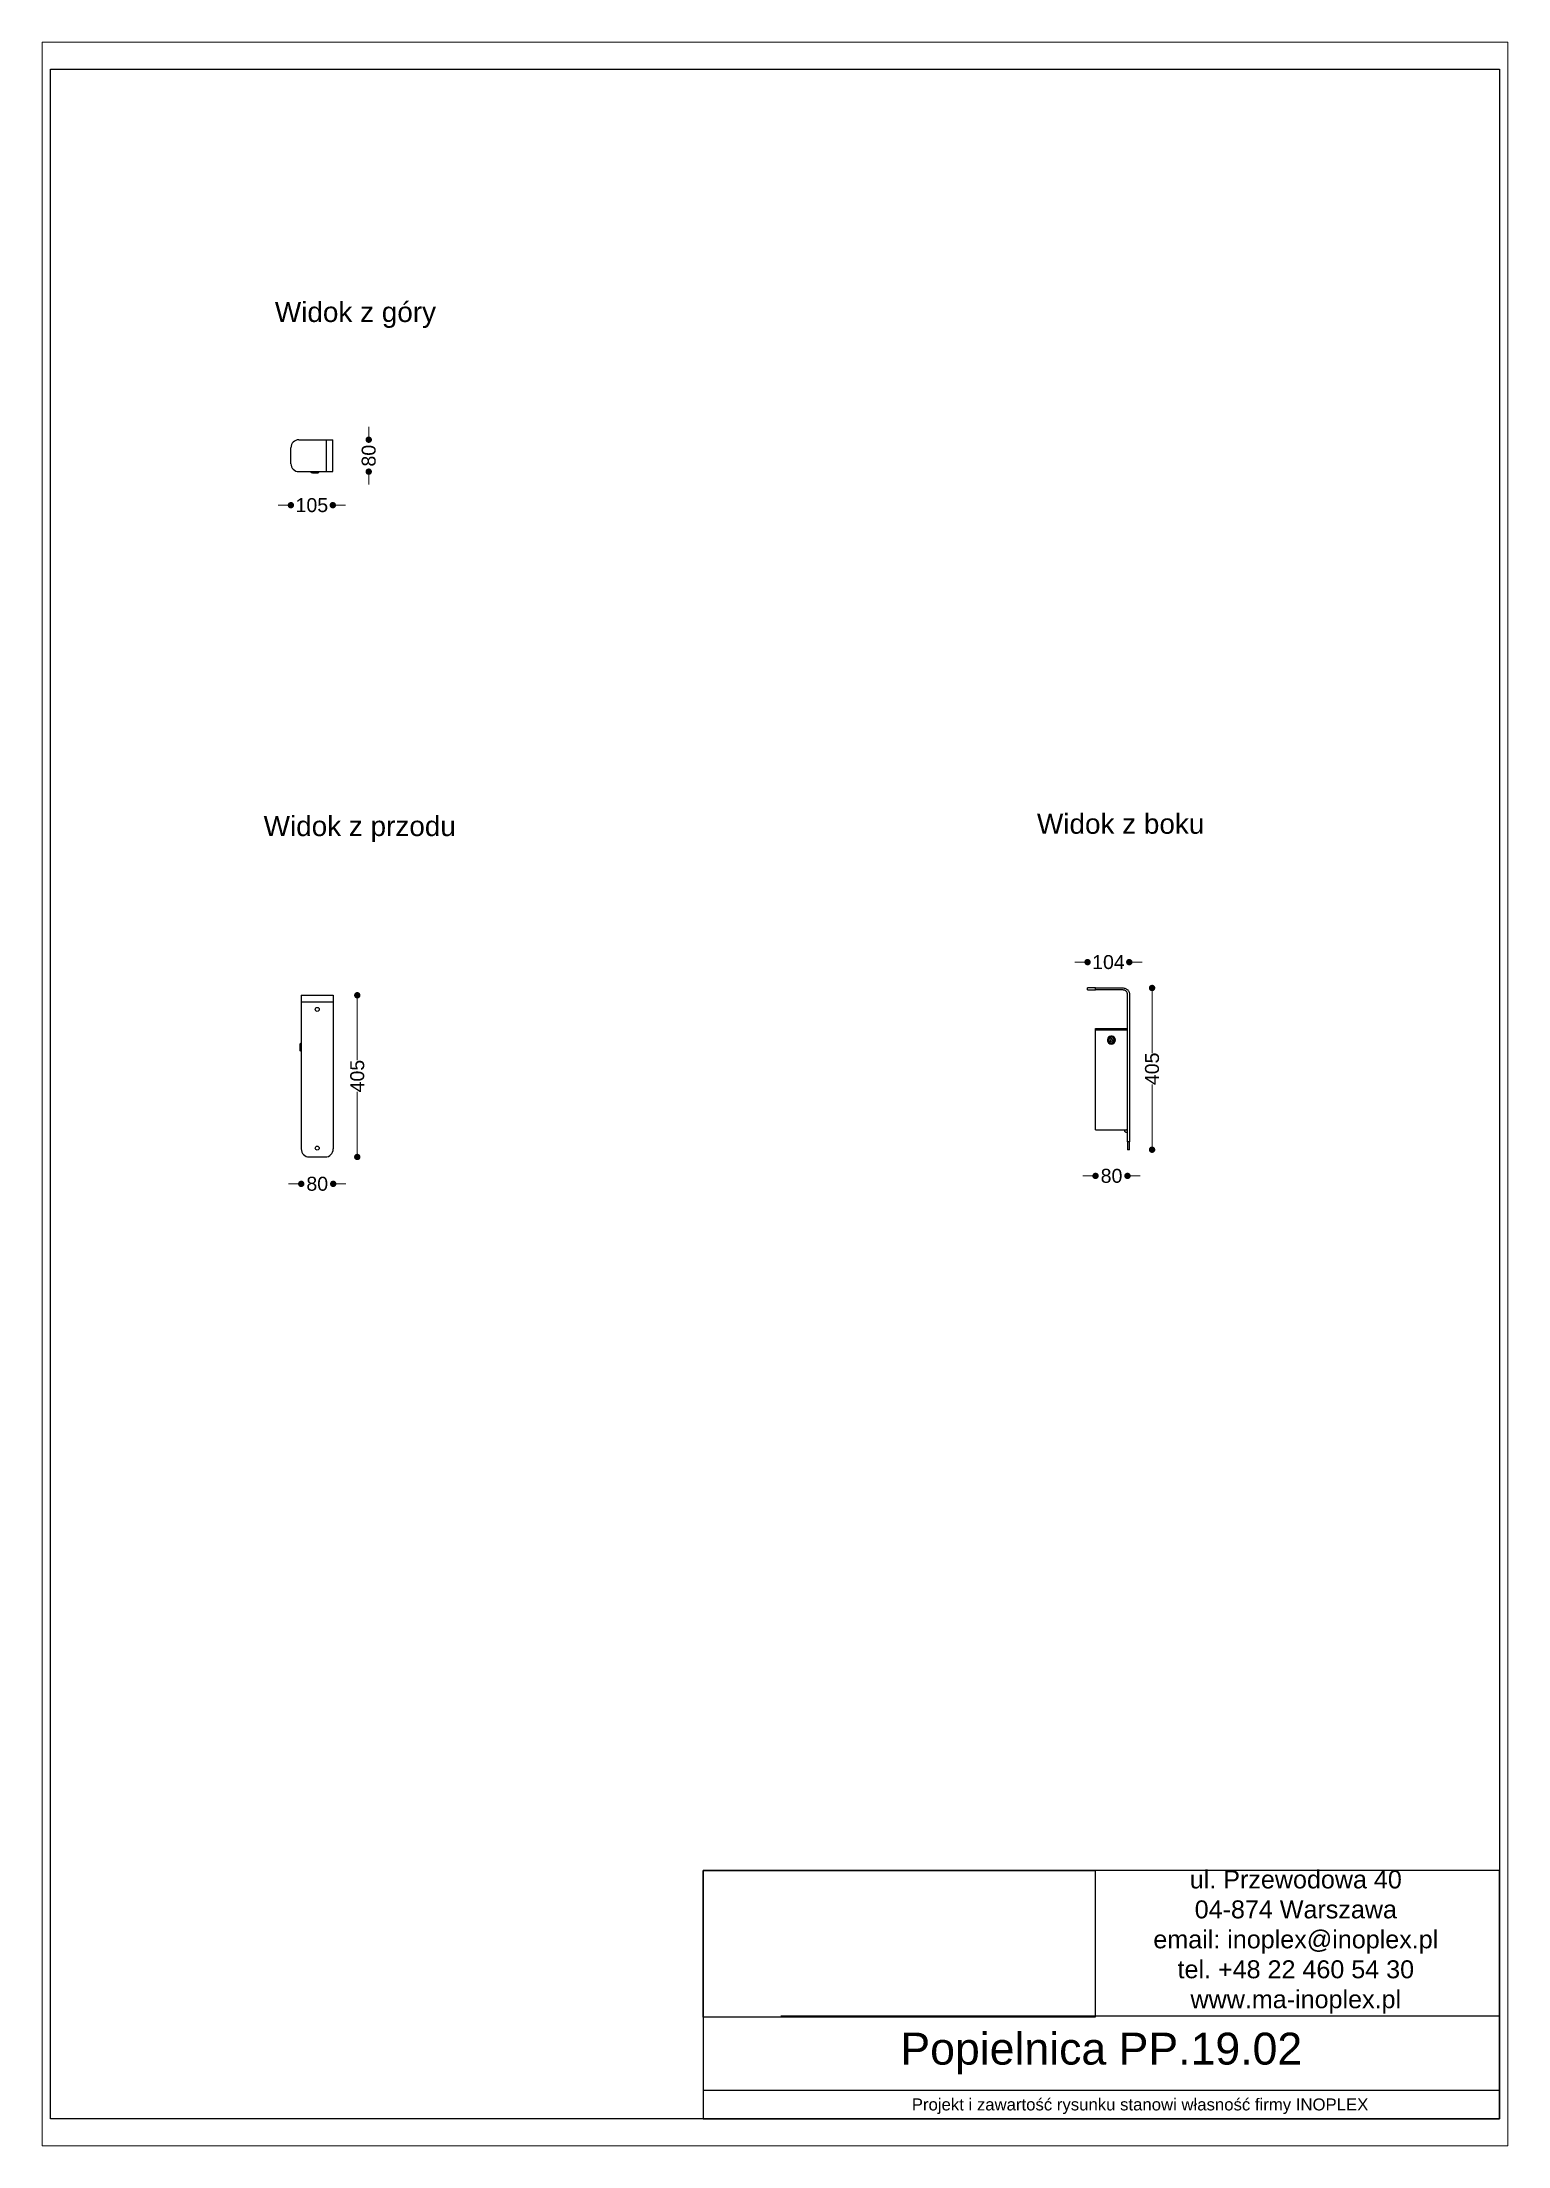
# Paper-space layout 'Układ1' of a CAD drawing. Header units: millimetres. Extents: x 1 to 201, y 2 to 289.
# The model-space entities are those that its viewports show. They can reach past a viewport. Long polylines and large blocks are cut down to what shows.
import ezdxf

# ---------------------------------------------------------------- set-up
doc = ezdxf.new("R2010")
doc.units = ezdxf.units.MM
doc.header["$LTSCALE"] = 3
for name, color, linetype in [('Blue', 5, 'Continuous'), ('Cyan', 120, 'Continuous'), ('Default', 7, 'Continuous'), ('Green', 3, 'Continuous')]:
    doc.layers.add(name, color=color, linetype=linetype)
doc.styles.get("Standard").update_dxf_attribs({"font": 'arial.ttf'})
doc.dimstyles.new('MATEUSZ', dxfattribs={"dimtxt": 35, "dimasz": 16, "dimexe": 0.18, "dimexo": 0.0625, "dimgap": 0.09, "dimtad": 0, "dimdec": 0, "dimdsep": 46, "dimtxsty": 'Standard', "dimblk": 'DOT', "dimcen": 0.09, "dimse1": 1, "dimse2": 1, "dimadec": 0, "dimazin": 0, "dimtfac": 1, "dimtdec": 0, "dimtofl": 0, "dimtmove": 0, "dimatfit": 3, "dimfxl": 1, "dimtolj": 1, "dimtzin": 0, "dimlwd": 9, "dimlwe": 9, "dimarcsym": 0})
picture_1 = doc.add_image_def('image1.jpg', size_in_pixel=(1896, 709))

# ---------------------------------------------------------------- blocks, each defined once
blk = doc.blocks.new('_Dot')
at = {"color": 0, "linetype": 'ByBlock', "lineweight": -2}
blk.add_line((-0.5, 0), (-1, 0), dxfattribs=at)
at = {"color": 0, "linetype": 'ByBlock', "const_width": 0.5}
blk.add_lwpolyline([(-0.25, 0, 1), (0.25, 0, 1)], format="xyb", close=True, dxfattribs=at)
blk = doc.blocks.new('*D30')
at = {"color": 0, "lineweight": 9, "transparency": 16777216}
for p, q in [((11163.1, 28773), (11163.1, 28789)), ((11163.1, 28661), (11163.1, 28645))]:
    blk.add_line(p, q, dxfattribs=at)
at = {"layer": 'Defpoints', "color": 0, "transparency": 16777216}
for p in [(11073.1, 28757), (11073.1, 28677), (11163.1, 28677)]:
    blk.add_point(p, dxfattribs=at)
at = {"color": 0, "lineweight": 9, "transparency": 16777216, "xscale": 16, "yscale": 16, "zscale": 16}
for p, rotation in [((11163.1, 28757), 270), ((11163.1, 28677), 90)]:
    blk.add_blockref('_Dot', p, dxfattribs=dict(at, rotation=rotation))
at = {"color": 0, "transparency": 16777216, "insert": (11163.1, 28717), "char_height": 35, "attachment_point": 5, "rotation": 90}
blk.add_mtext('\\A1;80', dxfattribs=at)
blk = doc.blocks.new('*D31')
at = {"color": 0, "lineweight": 9, "transparency": 16777216}
for p, q in [((10952.1, 28593), (10936.1, 28593)), ((11089.1, 28593), (11105.1, 28593))]:
    blk.add_line(p, q, dxfattribs=at)
at = {"layer": 'Defpoints', "color": 0, "transparency": 16777216}
for p in [(10968.1, 28697), (11073.1, 28677), (11073.1, 28593)]:
    blk.add_point(p, dxfattribs=at)
at = {"color": 0, "lineweight": 9, "transparency": 16777216, "xscale": 16, "yscale": 16, "zscale": 16}
blk.add_blockref('_Dot', (10968.1, 28593), dxfattribs=at)
at = {"color": 0, "lineweight": 9, "transparency": 16777216, "xscale": 16, "yscale": 16, "zscale": 16, "rotation": 180}
blk.add_blockref('_Dot', (11073.1, 28593), dxfattribs=at)
at = {"color": 0, "transparency": 16777216, "insert": (11020.6, 28593), "char_height": 35, "attachment_point": 5}
blk.add_mtext('\\A1;105', dxfattribs=at)
blk = doc.blocks.new('*D32')
at = {"color": 0, "lineweight": 9, "transparency": 16777216}
for p, q in [((11134.4, 27349.8), (11134.4, 27202.9)), ((11134.4, 26976.8), (11134.4, 27123.7))]:
    blk.add_line(p, q, dxfattribs=at)
at = {"layer": 'Defpoints', "color": 0, "transparency": 16777216}
for p in [(11074.1, 27365.8), (11054.1, 26960.8), (11134.4, 26960.8)]:
    blk.add_point(p, dxfattribs=at)
at = {"color": 0, "lineweight": 9, "transparency": 16777216, "xscale": 16, "yscale": 16, "zscale": 16}
for p, rotation in [((11134.4, 27365.8), 90), ((11134.4, 26960.8), 270)]:
    blk.add_blockref('_Dot', p, dxfattribs=dict(at, rotation=rotation))
at = {"color": 0, "transparency": 16777216, "insert": (11134.4, 27163.3), "char_height": 35, "attachment_point": 5, "rotation": 90}
blk.add_mtext('\\A1;405', dxfattribs=at)
blk = doc.blocks.new('*D33')
at = {"color": 0, "lineweight": 9, "transparency": 16777216}
for p, q in [((13125.1, 27368), (13125.1, 27221.1)), ((13125.1, 26995), (13125.1, 27141.9))]:
    blk.add_line(p, q, dxfattribs=at)
at = {"layer": 'Defpoints', "color": 0, "transparency": 16777216}
for p in [(13052.4, 27384), (13068.5, 26979), (13125.1, 26979)]:
    blk.add_point(p, dxfattribs=at)
at = {"color": 0, "lineweight": 9, "transparency": 16777216, "xscale": 16, "yscale": 16, "zscale": 16}
for p, rotation in [((13125.1, 27384), 90), ((13125.1, 26979), 270)]:
    blk.add_blockref('_Dot', p, dxfattribs=dict(at, rotation=rotation))
at = {"color": 0, "transparency": 16777216, "insert": (13125.1, 27181.5), "char_height": 35, "attachment_point": 5, "rotation": 90}
blk.add_mtext('\\A1;405', dxfattribs=at)
blk = doc.blocks.new('*D34')
at = {"color": 0, "lineweight": 9, "transparency": 16777216}
for p, q in [((12967.5, 26913.4), (12951.5, 26913.4)), ((13079.5, 26913.4), (13095.5, 26913.4))]:
    blk.add_line(p, q, dxfattribs=at)
at = {"layer": 'Defpoints', "color": 0, "transparency": 16777216}
for p in [(12983.5, 27029), (13063.5, 27029), (13063.5, 26913.4)]:
    blk.add_point(p, dxfattribs=at)
at = {"color": 0, "lineweight": 9, "transparency": 16777216, "xscale": 16, "yscale": 16, "zscale": 16}
blk.add_blockref('_Dot', (12983.5, 26913.4), dxfattribs=at)
at = {"color": 0, "lineweight": 9, "transparency": 16777216, "xscale": 16, "yscale": 16, "zscale": 16, "rotation": 180}
blk.add_blockref('_Dot', (13063.5, 26913.4), dxfattribs=at)
at = {"color": 0, "transparency": 16777216, "insert": (13023.5, 26913.4), "char_height": 35, "attachment_point": 5}
blk.add_mtext('\\A1;80', dxfattribs=at)
blk = doc.blocks.new('*D35')
at = {"color": 0, "lineweight": 9, "transparency": 16777216}
for p, q in [((12947.5, 27448.7), (12931.5, 27448.7)), ((13084, 27448.7), (13100, 27448.7))]:
    blk.add_line(p, q, dxfattribs=at)
at = {"layer": 'Defpoints', "color": 0, "transparency": 16777216}
for p in [(13068, 27448.7), (12963.5, 27384), (13068, 27372.3)]:
    blk.add_point(p, dxfattribs=at)
at = {"color": 0, "lineweight": 9, "transparency": 16777216, "xscale": 16, "yscale": 16, "zscale": 16}
blk.add_blockref('_Dot', (12963.5, 27448.7), dxfattribs=at)
at = {"color": 0, "lineweight": 9, "transparency": 16777216, "xscale": 16, "yscale": 16, "zscale": 16, "rotation": 180}
blk.add_blockref('_Dot', (13068, 27448.7), dxfattribs=at)
at = {"color": 0, "transparency": 16777216, "insert": (13015.8, 27448.7), "char_height": 35, "attachment_point": 5}
blk.add_mtext('\\A1;104', dxfattribs=at)
blk = doc.blocks.new('*D36')
at = {"color": 0, "lineweight": 9, "transparency": 16777216}
for p, q in [((10978.1, 26893.5), (10962.1, 26893.5)), ((11090.1, 26893.5), (11106.1, 26893.5))]:
    blk.add_line(p, q, dxfattribs=at)
at = {"layer": 'Defpoints', "color": 0, "transparency": 16777216}
for p in [(10994.1, 26980.8), (11074.1, 26980.8), (11074.1, 26893.5)]:
    blk.add_point(p, dxfattribs=at)
at = {"color": 0, "lineweight": 9, "transparency": 16777216, "xscale": 16, "yscale": 16, "zscale": 16}
blk.add_blockref('_Dot', (10994.1, 26893.5), dxfattribs=at)
at = {"color": 0, "lineweight": 9, "transparency": 16777216, "xscale": 16, "yscale": 16, "zscale": 16, "rotation": 180}
blk.add_blockref('_Dot', (11074.1, 26893.5), dxfattribs=at)
at = {"color": 0, "transparency": 16777216, "insert": (11034.1, 26893.5), "char_height": 35, "attachment_point": 5}
blk.add_mtext('\\A1;80', dxfattribs=at)

msp = doc.modelspace()

# ---------------------------------------------------------------- linework, layer by layer
for p, q in [((10968.1, 28697), (10968.1, 28737)), ((10988.1, 28757), (11056.9, 28757)), ((11056.9, 28677), (11056.9, 28757)), ((11073.1, 28677), (11073.1, 28757)), ((10988.1, 28677), (11056.9, 28677)), ((11017.9, 28675.5), (11017.9, 28677)), ((11019.4, 28674), (11017.9, 28675.5)), ((11037.9, 28675.5), (11036.4, 28674)), ((11037.9, 28677), (11037.9, 28675.5)), ((13995, 24809.6), (12194.9, 24809.6)), ((13994.7, 24623), (12001.1, 24623))]:
    msp.add_line(p, q)
for points in [[(10366.2, 24552.5), (10366.2, 29684.6), (13995, 29684.6), (13995, 24552.5)], [(12001.1, 24552.5), (13995, 24552.5), (13995, 25174.2), (12001.1, 25174.2)]]:
    msp.add_lwpolyline(points, close=True)
for points in [[(11056.9, 28757, 0), (11073.1, 28757, 0)], [(11034.9, 28675.5, 0), (11017.9, 28675.5, 0)], [(11021.9, 28674, 0), (11033, 28674, 0), (11036.1, 28674, 0), (11036.4, 28674, 0), (11036.4, 28674, 0), (11036.4, 28674, 0), (11036.4, 28674, 0), (11036.4, 28674, 0), (11036.4, 28674, 0), (11036.4, 28674, 0), (11036.4, 28674, 0), (11036.4, 28674, 0), (11036.4, 28674, 0), (11036.4, 28674, 0), (11036.4, 28674, 0), (11036.4, 28674, 0), (11036.4, 28674, 0), (11036.4, 28674, 0), (11036.4, 28674, 0), (11036.4, 28674, 0), (11036.3, 28674, 0), (11036.1, 28674, 0), (11034.4, 28674, 0), (11027.5, 28674, 0), (11021.3, 28674, 0), (11019.7, 28674, 0), (11019.4, 28674, 0), (11019.4, 28674, 0), (11019.4, 28674, 0), (11019.4, 28674, 0), (11019.4, 28674, 0), (11019.4, 28674, 0), (11019.4, 28674, 0), (11019.4, 28674, 0), (11019.4, 28674, 0), (11019.4, 28674, 0), (11019.4, 28674, 0), (11019.4, 28674, 0), (11019.4, 28674, 0), (11019.4, 28674, 0), (11019.5, 28674, 0)], [(11037.9, 28675.5, 0), (11037.9, 28675.5, 0), (11037.9, 28675.5, 0), (11037.9, 28675.5, 0), (11037.9, 28675.5, 0), (11037.9, 28675.5, 0), (11037.9, 28675.5, 0), (11037.9, 28675.5, 0), (11037.9, 28675.5, 0), (11037.9, 28675.5, 0), (11037.9, 28675.5, 0), (11037.9, 28675.5, 0), (11037.9, 28675.5, 0), (11037.8, 28675.5, 0), (11037.6, 28675.5, 0), (11034.9, 28675.5, 0)], [(11056.9, 28677, 0), (11073.1, 28677, 0)]]:
    msp.add_polyline3d(points)
for centre, start, end in [((10988.1, 28737), 90, 180), ((10988.1, 28697), 180, 270)]:
    msp.add_arc(centre, 20, start, end)
at = {"layer": 'Blue', "color": 0}
for p, q in [((12983.5, 27029), (12983.5, 27279)), ((12983.5, 27279), (13063.5, 27279)), ((13063.5, 27029), (13063.5, 27279)), ((12983.5, 27029), (13063.5, 27029))]:
    msp.add_line(p, q, dxfattribs=at)
at = {"layer": 'Cyan', "color": 0}
for p, q in [((12983.5, 27282.9), (13063.5, 27282.9)), ((12983.5, 27279.9), (12983.5, 27282.9)), ((12983.5, 27279.9), (13063.5, 27279.9)), ((13063.5, 27279.9), (13063.5, 27282.9))]:
    msp.add_line(p, q, dxfattribs=at)
at = {"layer": 'Default', "color": 0}
for p, q in [((10994.1, 27365.8), (11074.1, 27365.8)), ((10994.1, 27349.6), (10994.1, 26980.8)), ((10994.1, 27349.6), (11074.1, 27349.6)), ((11074.1, 27349.6), (11074.1, 26980.8)), ((12963.5, 27379), (12963.5, 27384)), ((12983.5, 27379), (12983.5, 27384)), ((12983.5, 27384), (13052.4, 27384)), ((13052.4, 27379), (12983.5, 27379)), ((13063.5, 26999), (13063.5, 27367.7)), ((13068.5, 27367.7), (13068.5, 26999)), ((13055.3, 27029), (13055.5, 27027.6)), ((13055.3, 27029), (13055.5, 27027.6)), ((13063.5, 27028.5), (13061.5, 27028.5)), ((13061.5, 27022.6), (13063.5, 27022.5)), ((13068.5, 26999), (13063.5, 26999)), ((13068.5, 26979), (13063.5, 26979)), ((11014.1, 26960.8), (11054.1, 26960.8))]:
    msp.add_line(p, q, dxfattribs=at)
for points in [[(10994.1, 27365.8, 0), (10994.1, 27365.8, 0), (10994.1, 27365.8, 0), (10994.1, 27365.8, 0), (10994.1, 27365.8, 0), (10994.1, 27365.8, 0), (10994.1, 27365.8, 0), (10994.1, 27365.8, 0), (10994.1, 27365.7, 0), (10994.1, 27365.4, 0), (10994.1, 27363.9, 0), (10994.1, 27349.6, 0)], [(11074.1, 27365.8, 0), (11074.1, 27365.8, 0), (11074.1, 27365.8, 0), (11074.1, 27365.8, 0), (11074.1, 27365.8, 0), (11074.1, 27365.8, 0), (11074.1, 27365.8, 0), (11074.1, 27365.8, 0), (11074.1, 27365.7, 0), (11074.1, 27365.4, 0), (11074.1, 27363.9, 0), (11074.1, 27349.6, 0)], [(12983.5, 27384, 0), (12963.5, 27384, 0)], [(12963.5, 27379, 0), (12963.5, 27379, 0), (12963.5, 27379, 0), (12963.5, 27379, 0), (12963.5, 27379, 0), (12963.5, 27379, 0), (12963.5, 27379, 0), (12963.5, 27379, 0), (12963.5, 27379, 0), (12963.5, 27379, 0), (12963.5, 27379, 0), (12963.6, 27379, 0), (12963.6, 27379, 0), (12963.6, 27379, 0), (12963.7, 27379, 0), (12964.1, 27379, 0), (12966, 27379, 0), (12983.5, 27379, 0)], [(13052.4, 27384, 0), (13055.4, 27383.7, 0), (13057, 27383.4, 0), (13058.5, 27382.9, 0), (13060, 27382.2, 0), (13061.4, 27381.4, 0), (13062.7, 27380.4, 0), (13064, 27379.3, 0), (13065.1, 27378.1, 0), (13066, 27376.7, 0), (13066.8, 27375.3, 0), (13067.5, 27373.8, 0), (13068, 27372.3, 0), (13068.3, 27370.7, 0), (13068.5, 27369.2, 0), (13068.5, 27367.7, 0)], [(13063.5, 27367.7, 0), (13063.4, 27369.9, 0), (13063.1, 27371, 0), (13062.8, 27372, 0), (13062.3, 27373.1, 0), (13061.8, 27374, 0), (13061.2, 27375, 0), (13060.4, 27375.8, 0), (13059.6, 27376.5, 0), (13058.7, 27377.2, 0), (13057.7, 27377.7, 0), (13056.7, 27378.2, 0), (13055.6, 27378.5, 0), (13054.6, 27378.8, 0), (13053.5, 27378.9, 0), (13052.4, 27379, 0)], [(13055.5, 27027.6, 0), (13055.8, 27026.6, 0), (13056.3, 27025.7, 0), (13057, 27024.8, 0), (13057.7, 27024, 0), (13058.6, 27023.4, 0), (13059.6, 27023, 0), (13060.5, 27022.7, 0), (13061.5, 27022.6, 0)], [(13055.5, 27027.6, 0), (13055.9, 27026.6, 0), (13056.3, 27025.7, 0), (13057, 27024.8, 0), (13057.7, 27024, 0), (13058.6, 27023.4, 0), (13059.6, 27023, 0), (13060.5, 27022.7, 0), (13061.5, 27022.6, 0)], [(13061.5, 27028.5, 0), (13061.4, 27028.5, 0), (13061.3, 27028.6, 0), (13061.1, 27028.6, 0), (13061, 27028.7, 0), (13060.9, 27028.8, 0), (13060.8, 27028.9, 0), (13060.7, 27029.1, 0), (13060.7, 27029.2, 0)], [(13061.5, 27028.5, 0), (13061.4, 27028.5, 0), (13061.3, 27028.6, 0), (13061.1, 27028.6, 0), (13061, 27028.7, 0), (13060.9, 27028.8, 0), (13060.8, 27028.9, 0), (13060.7, 27029.1, 0), (13060.7, 27029.2, 0)], [(13063.5, 26999, 0), (13063.5, 26979, 0)], [(13068.5, 26979, 0), (13068.5, 26979, 0), (13068.5, 26979, 0), (13068.5, 26979, 0), (13068.5, 26979, 0), (13068.5, 26979, 0), (13068.5, 26979, 0), (13068.5, 26979, 0), (13068.5, 26979, 0), (13068.5, 26979, 0), (13068.5, 26979, 0), (13068.5, 26979, 0), (13068.5, 26979, 0), (13068.5, 26979, 0), (13068.5, 26979.1, 0), (13068.5, 26979.6, 0), (13068.5, 26981.4, 0), (13068.5, 26999, 0)]]:
    msp.add_polyline3d(points, dxfattribs=at)
for centre in [(11034.1, 27330.4), (11034.1, 26982.9)]:
    msp.add_circle(centre, 5, dxfattribs=at)
for centre, start, end in [((11014.1, 26980.8), 180, 270), ((11054.1, 26980.8), 270, 0), ((11054.1, 26980.8), 270, 360)]:
    msp.add_arc(centre, 20, start, end, dxfattribs=at)
at = {"layer": 'Green', "color": 0}
for p, q in [((10991.1, 27243.9), (10992.6, 27245.4)), ((10992.6, 27245.4), (10994.1, 27245.4)), ((13022.2, 27257.7), (13020.3, 27250.5)), ((13020.3, 27250.5), (13027.5, 27252.4)), ((13027.5, 27252.4), (13022.2, 27257.7)), ((10992.6, 27225.4), (10991.1, 27226.9)), ((10994.1, 27225.4), (10992.6, 27225.4))]:
    msp.add_line(p, q, dxfattribs=at)
for points in [[(10991.1, 27229.4, 0), (10991.1, 27226.9, 0), (10991.1, 27226.9, 0), (10991.1, 27226.9, 0), (10991.1, 27226.9, 0), (10991.1, 27226.9, 0), (10991.1, 27226.9, 0), (10991.1, 27226.9, 0), (10991.1, 27226.9, 0), (10991.1, 27226.9, 0), (10991.1, 27226.9, 0), (10991.1, 27226.9, 0), (10991.1, 27226.9, 0), (10991.1, 27226.9, 0), (10991.1, 27226.9, 0), (10991.1, 27226.9, 0), (10991.1, 27226.9, 0), (10991.1, 27226.9, 0), (10991.1, 27227, 0), (10991.1, 27227.1, 0), (10991.1, 27228.8, 0), (10991.1, 27242.3, 0), (10991.1, 27243.9, 0), (10991.1, 27243.9, 0), (10991.1, 27243.9, 0), (10991.1, 27243.9, 0), (10991.1, 27243.9, 0), (10991.1, 27243.9, 0), (10991.1, 27243.9, 0), (10991.1, 27243.9, 0), (10991.1, 27243.9, 0), (10991.1, 27243.9, 0), (10991.1, 27243.9, 0), (10991.1, 27243.9, 0), (10991.1, 27243.9, 0), (10991.1, 27243.9, 0), (10991.1, 27243.9, 0), (10991.1, 27243.9, 0), (10991.1, 27243.9, 0), (10991.1, 27243.7, 0), (10991.1, 27242.1, 0), (10991.1, 27234, 0)], [(10992.6, 27242.5, 0), (10992.6, 27245.4, 0)], [(10992.6, 27225.4, 0), (10992.6, 27225.4, 0), (10992.6, 27225.4, 0), (10992.6, 27225.4, 0), (10992.6, 27225.4, 0), (10992.6, 27225.4, 0), (10992.6, 27225.4, 0), (10992.6, 27225.4, 0), (10992.6, 27225.4, 0), (10992.6, 27225.4, 0), (10992.6, 27225.4, 0), (10992.6, 27225.4, 0), (10992.6, 27225.6, 0), (10992.6, 27227, 0), (10992.6, 27242.5, 0)]]:
    msp.add_polyline3d(points, dxfattribs=at)
msp.add_circle((13023.3, 27253.6), 6.15, dxfattribs=at)
for radius, start, end in [(10, 45, 225), (10, 45, 189.4714), (10, 189.4714, 225), (8.5, 225, 189.4714), (8.5, 189.4714, 225), (10, 225, 45)]:
    msp.add_arc((13023.3, 27253.6), radius, start, end, dxfattribs=at)

# ---------------------------------------------------------------- texts
for s, width, gutter_width, heights, insert, char_height, attachment_point in [('Widok z góry', 1167.306, 1, [0], (10928, 29101.8), 50, 1), ('Widok z boku', 1167.306, 1, [0], (12836.8, 27820.2), 50, 1), ('Widok z przodu', 1167.306, 1, [0], (10899.9, 27814.5), 50, 1), ('ul. Przewodowa 40\\P04-874 Warszawa\\Pemail: inoplex@inoplex.pl\\Ptel. +48 22 460 54 30\\Pwww.ma-inoplex.pl', 1019.877, 1, [432.7], (13485.1, 24994.8), 45, 5), ('Popielnica PP.19.02', 1993.625, 1, [0], (12997.9, 24715.8), 80, 5), ('Projekt i zawartość rysunku stanowi własność firmy INOPLEX ', 1800.088, 12.5, [70.5], (13095, 24583.6), 30, 5)]:
    msp.add_mtext_dynamic_manual_height_columns(s, width=width, gutter_width=gutter_width, heights=heights, dxfattribs=dict(insert=insert, char_height=char_height, attachment_point=attachment_point))

# ---------------------------------------------------------------- dimensions: what is measured, and where the dimension line sits
for base, p1, p2, picture, middle in [((11163.1, 28677), (11073.1, 28757), (11073.1, 28677), '*D30', (11163.1, 28717)), ((11134.4, 26960.8), (11074.1, 27365.8), (11054.1, 26960.8), '*D32', (11134.4, 27163.3)), ((13125.1, 26979), (13052.4, 27384), (13068.5, 26979), '*D33', (13125.1, 27181.5))]:
    dim = msp.add_linear_dim(base=base, p1=p1, p2=p2, angle=90, dimstyle='MATEUSZ')
    dim.commit()
    dim.dimension.update_dxf_attribs({"geometry": picture, "text_midpoint": middle, "dimtype": 160})
for base, p1, p2, picture, middle in [((11073.1, 28593), (10968.1, 28697), (11073.1, 28677), '*D31', (11020.6, 28593)), ((13067.9575, 27448.738), (12963.5496, 27383.9723), (13067.9575, 27372.2773), '*D35', (13015.7535, 27448.738)), ((13063.5, 26913.4), (12983.5, 27029), (13063.5, 27029), '*D34', (13023.5, 26913.4)), ((11074.1, 26893.5), (10994.1, 26980.8), (11074.1, 26980.8), '*D36', (11034.1, 26893.5))]:
    dim = msp.add_linear_dim(base=base, p1=p1, p2=p2, dimstyle='MATEUSZ')
    dim.commit()
    dim.dimension.update_dxf_attribs({"geometry": picture, "text_midpoint": middle, "dimtype": 160})

# ---------------------------------------------------------------- pictures from other files: only their frames are drawn
image = msp.add_image(picture_1, insert=(12001.1, 24807.1), size_in_units=(981.6, 367.1))
image.dxf.flags = 7

psp = doc.layouts.new('Układ1')

# ---------------------------------------------------------------- viewports
at = {"layer": '0', "view_target_point": (12160.93, 27018.39)}
psp.add_viewport(center=(101.23, 145.23), size=(200.2, 287.279), view_center_point=(19.67, 100.18), view_height=5268.513, dxfattribs=at)

doc.saveas('drawing.dxf')
